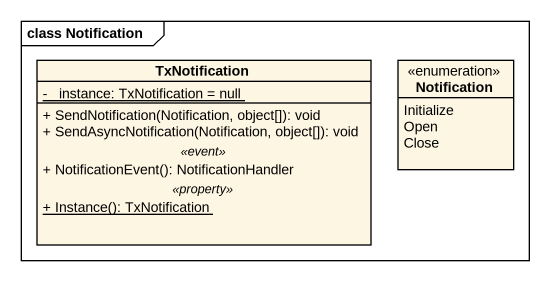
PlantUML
@startuml
mainframe class Notification
hide circle
hide empty members
skinparam classAttributeIconSize 0
class TxNotification {
  {static} - _instance: TxNotification = null
  --
  + SendNotification(Notification, object[]): void
  + SendAsyncNotification(Notification, object[]): void
  .. <<event>> ..
  + NotificationEvent(): NotificationHandler
  .. <<property>> ..
  {static} + Instance(): TxNotification
}
enum Notification {
  Initialize
  Open
  Close
}
@enduml
